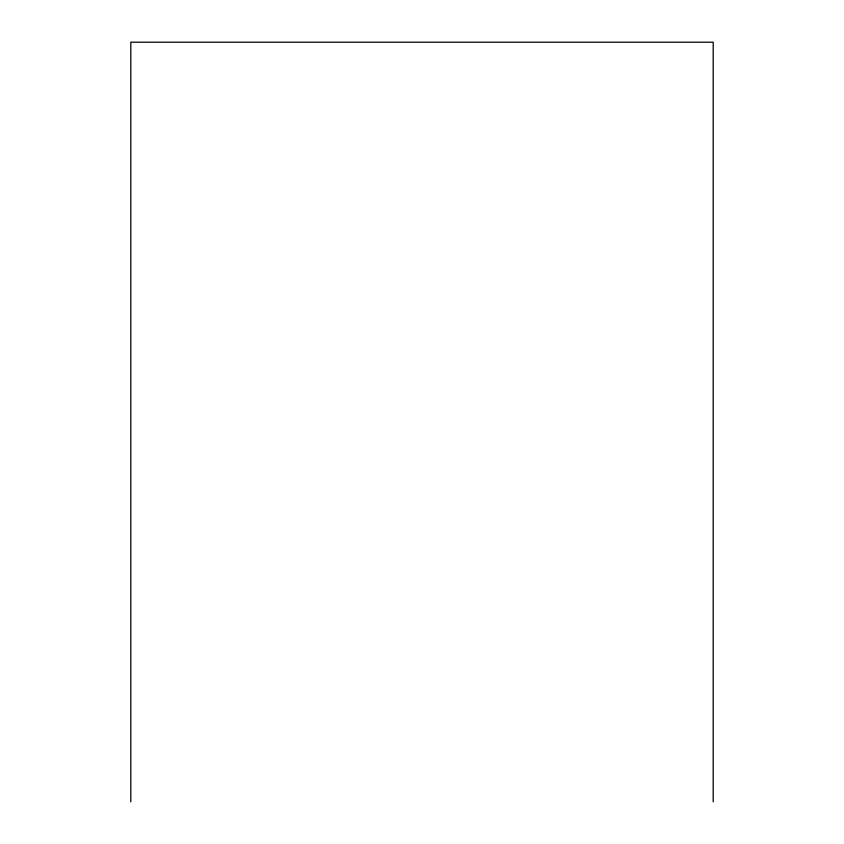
<?xml version="1.0" encoding="UTF-8"?>
<svg xmlns="http://www.w3.org/2000/svg" width="844" height="844" viewBox="0 0 844 844"><rect width="100%" height="100%" fill="white"/><g stroke="black" fill="none" stroke-linecap="round" stroke-linejoin="round"><path stroke-width="1.27" d="M713.191 801.8L713.191 42.2L130.809 42.2L130.809 801.8"/></g></svg>
